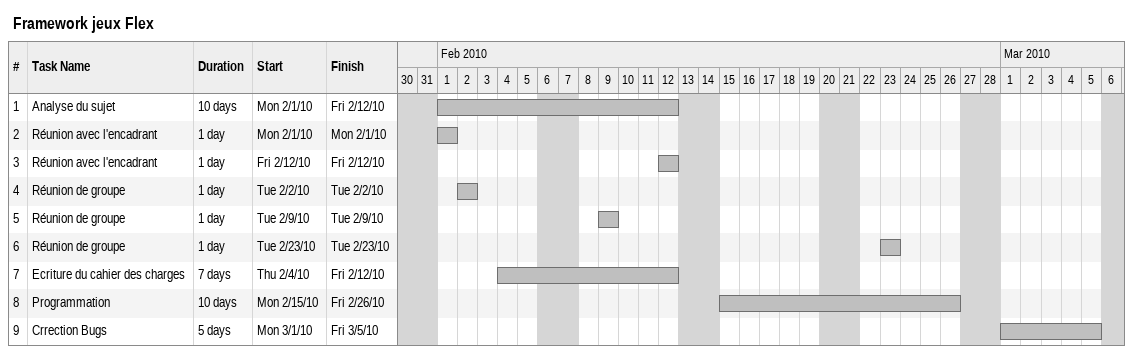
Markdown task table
Framework jeux Flex

| ID | Task | Duration | Start | Finish |
|---|---|---|---|---|
| 1 | Analyse du sujet | 10d | 2010-02-01 | 2010-02-12 |
| 2 | Réunion avec l'encadrant | 1d | 2010-02-01 | 2010-02-01 |
| 3 | Réunion avec l'encadrant | 1d | 2010-02-12 | 2010-02-12 |
| 4 | Réunion de groupe | 1d | 2010-02-02 | 2010-02-02 |
| 5 | Réunion de groupe | 1d | 2010-02-09 | 2010-02-09 |
| 6 | Réunion de groupe | 1d | 2010-02-23 | 2010-02-23 |
| 7 | Ecriture du cahier des charges | 7d | 2010-02-04 | 2010-02-12 |
| 8 | Programmation | 10d | 2010-02-15 | 2010-02-26 |
| 9 | Crrection Bugs | 5d | 2010-03-01 | 2010-03-05 |
